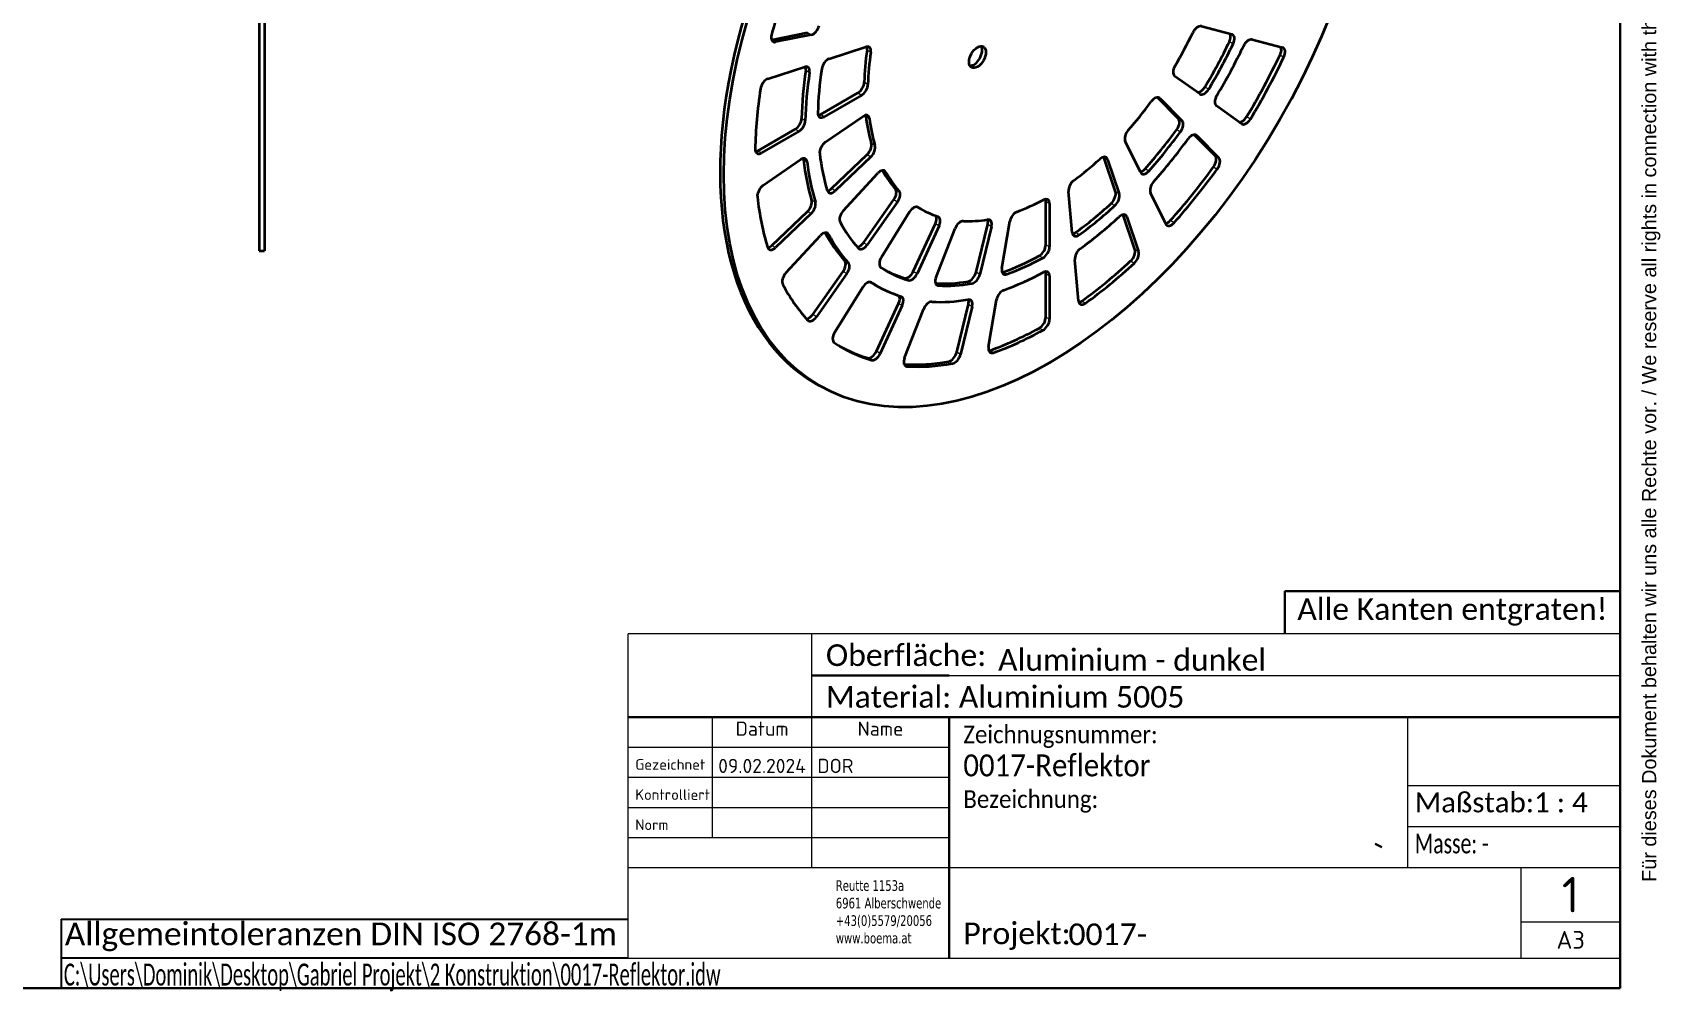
# Model space of a CAD drawing. Header units: millimetres. Extents: x 40 to 1663, y 38 to 1172.
# Drawn here: x 744 to 1663, y 38 to 579 of the extents above; entities that cross this region are included whole.
import ezdxf
from ezdxf.enums import TextEntityAlignment as Align

# ---------------------------------------------------------------- set-up
doc = ezdxf.new("R2010")
doc.units = ezdxf.units.MM
doc.header["$LTSCALE"] = 4
for name, color, linetype, lineweight in [('AM_0', 7, 'Continuous', 35), ('AM_6', 7, 'Continuous', 35), ('Schriftkopf', 7, 'Continuous', 9)]:
    doc.layers.add(name, color=color, linetype=linetype, lineweight=lineweight)
for name, color, linetype, lineweight, true_color in [('AM_TANG', 171, 'Continuous', 18, 0x8080ff), ('Skizziergeometrie(Böma)', 179, 'Continuous', 30, 0x262659), ('Symbole(Böma)', 179, 'Continuous', 15, 0x262659)]:
    doc.layers.add(name, color=color, linetype=linetype, lineweight=lineweight, true_color=true_color)
doc.styles.add('Böma', font='calibri.ttf')
doc.styles.add('Textstil10', font='isocpeur.ttf')
doc.styles.add('Textstil11', font='isocpeur.ttf')
doc.styles.add('Textstil8', font='isocpeur.ttf')
doc.styles.add('Textstil9', font='isocpeur.ttf')
doc.styles.add('Textstil97', font='calibri.ttf', dxfattribs={"width": 0.6})
doc.styles.add('WEC-3_5', font='arial.ttf')

# ---------------------------------------------------------------- blocks, each defined once
blk = doc.blocks.new('Ränder A3')
at = {"layer": 'Skizziergeometrie(Böma)'}
for p, q in [((410, 287), (410, 10)), ((375.42, 30.34), (376.34, 29.9)), ((410, 10), (10, 10))]:
    blk.add_line(p, q, dxfattribs=at)
at = {"layer": 'Symbole(Böma)', "color": 179, "true_color": 0x262659, "insert": (413.07, 25), "char_height": 2, "width": 146.4494, "attachment_point": 1, "rotation": 90, "style": 'Böma'}
blk.add_mtext('\\fArial|b0|i0;{\\H2.0000;Für dieses Dokument behalten wir uns alle Rechte vor. / We reserve all rights in connection with this document.}', dxfattribs=at)
blk = doc.blocks.new('Schriftfelder Böma Projekt')
at = {"layer": 'AM_0', "lineweight": 18}
for p, q in [((328.4, 127.9), (328.4, 106.65)), ((328.4, 118.25), (358.4, 118.25)), ((328.4, 112.45), (358.4, 112.45))]:
    blk.add_line(p, q, dxfattribs=at)
at = {"layer": 'AM_0', "lineweight": 25}
for p, q in [((138.4, 99.4), (218.4, 99.4)), ((138.4, 99.4), (138.4, 89.65)), ((218.4, 93.9), (138.4, 93.9)), ((138.4, 89.65), (218.4, 89.65))]:
    blk.add_line(p, q, dxfattribs=at)
at = {"layer": 'Schriftkopf', "lineweight": 9}
blk.add_line((358.4, 139.65), (218.4, 139.65), dxfattribs=at)
at = {"layer": 'Schriftkopf'}
for p, q in [((218.4, 93.9), (218.4, 139.65)), ((244.3, 127.9), (244.3, 139.65)), ((358.4, 89.65), (358.4, 139.65)), ((263.7, 133.77), (358.4, 133.77)), ((230.3, 110.9), (230.3, 127.9)), ((244.3, 106.65), (244.3, 127.9)), ((218.4, 123.65), (263.7, 123.65)), ((218.4, 119.4), (263.7, 119.4)), ((218.4, 115.15), (263.7, 115.15)), ((218.4, 110.9), (263.7, 110.9)), ((218.4, 106.65), (358.4, 106.65)), ((344.4, 93.9), (344.4, 106.65)), ((344.4, 99.02), (358.4, 99.02)), ((218.4, 93.9), (263.7, 93.9)), ((263.7, 93.9), (358.4, 93.9)), ((218.4, 89.65), (358.4, 89.65))]:
    blk.add_line(p, q, dxfattribs=at)
at = {"layer": 'Skizziergeometrie(Böma)'}
for p, q in [((311.05, 145.65), (311.05, 139.65)), ((311.05, 145.65), (358.4, 145.65)), ((358.4, 139.65), (358.4, 145.67)), ((263.7, 133.77), (244.3, 133.77)), ((218.4, 127.9), (358.4, 127.9)), ((263.7, 93.9), (263.7, 127.9))]:
    blk.add_line(p, q, dxfattribs=at)
at = {"layer": 'AM_6', "color": 7, "insert": (138.9, 98.9), "char_height": 3.2, "attachment_point": 1, "style": 'WEC-3_5'}
blk.add_mtext('\\fCalibri|b0|i0;{\\H3.2000;Allgemeintoleranzen DIN ISO 2768-1m}', dxfattribs=at)
at = {"layer": 'Schriftkopf', "style": 'Textstil11'}
for s, p in [('Datum', (237.3, 124.65)), ('Name', (254, 124.65))]:
    blk.add_text(s, height=2, dxfattribs=at).set_placement(p, align=Align.BOTTOM_CENTER)
at = {"layer": 'Schriftkopf', "style": 'Textstil10'}
for s, p in [('Gezeichnet', (219.4, 120)), ('Kontrolliert', (219.4, 115.75)), ('Norm', (219.4, 111.5))]:
    blk.add_text(s, height=1.5, dxfattribs=at).set_placement(p, align=Align.BOTTOM_LEFT)
at = {"layer": 'Schriftkopf'}
for tag, p, height, style in [('ERSTELLUNGSDATUM_001', (231.1, 120), 2, 'Textstil11'), ('AUTOR_001', (245.1, 120), 2, 'Textstil11'), ('Blattnummer_001', (350.15, 100.34), 5, 'Textstil8'), ('Blattgröße_001', (349.4, 95.21), 2.5, 'Textstil9')]:
    blk.add_attdef(tag, p, '', height=height, dxfattribs=dict(at, style=style))
at = {"layer": 'Schriftkopf', "style": 'Textstil11'}
for tag, p in [('KONTROLLDATUM', (231.3, 115.75)), ('KONTROLLIERT_VON', (245.3, 115.75)), ('GENEHM.DAT._KONSTR.', (231.3, 111.5)), ('KONSTR._GEN._VON', (245.3, 111.5))]:
    blk.add_attdef(tag, text='', height=2, dxfattribs=at).set_placement(p, align=Align.BOTTOM_LEFT)
at = {"layer": 'Symbole(Böma)', "color": 179, "true_color": 0x262659, "attachment_point": 1, "style": 'Böma'}
for s, insert, char_height in [('Alle Kanten entgraten!', (312.83, 144.65), 3.05), ('\\fCalibri|b0|i0;Oberfläche: ', (246.3, 138.15), 3.05), ('Material: Aluminium 5005', (246.3, 132.27), 3.05), ('\\fCalibri|b0|i0;{\\H2.8000;Maßstab:1 : 4}', (329.4, 117.25), 2.8), ('Projekt:', (265.7, 98.9), 3.05)]:
    blk.add_mtext(s, dxfattribs=dict(at, insert=insert, char_height=char_height))
for s, insert, char_height, line_spacing_factor in [('{\\H0.81967x;\\W0.9;Zeichnugsnummer:\\P\\H1.24x;0017-Reflektor\\H1.12903x;\\P\\H0.71429x;Bezeichnung:\\H1.24x;\\P}', (265.7, 126.7), 3.05, 0.978242), ('\\fTahoma|b0|i0;\\W0.80;{\\H1.5000;Reutte 1153a\\P}\\fTahoma|b0|i0;\\W0.80;{\\H1.5000;6961 Alberschwende\\P}\\fTahoma|b0|i0;\\W0.80;{\\H1.5000;+43(0)5579/20056\\P}\\fTahoma|b0|i0;\\W0.80;{\\H1.5000;www.boema.at}', (247.7, 104.87), 1.5, 0.987884)]:
    blk.add_mtext(s, dxfattribs=dict(at, insert=insert, char_height=char_height, line_spacing_factor=line_spacing_factor))
at = {"layer": 'Symbole(Böma)', "color": 179, "true_color": 0x262659, "insert": (329.4, 111.46), "char_height": 2.8, "width": 41.4313, "attachment_point": 1, "style": 'Böma'}
blk.add_mtext('\\fCalibri|b0|i0;\\W0.70;{\\H2.8000;Masse: -}', dxfattribs=at)
at = {"layer": 'Symbole(Böma)', "color": 179, "true_color": 0x262659, "style": 'Böma'}
for tag, p in [('DARSTELLUNG_001', (270.6, 134.43)), ('PROJEKT_001', (280.53, 95.72))]:
    blk.add_attdef(tag, p, '', height=3.05, dxfattribs=at)
blk.add_attdef('Kunde', text='', height=3.05, dxfattribs=at).set_placement((308.7, 98.8), align=Align.TOP_LEFT)
at = {"layer": 'Symbole(Böma)', "color": 179, "true_color": 0x262659, "style": 'Textstil97', "width": 0.6}
blk.add_attdef('DATEINAME_UND_PFAD_001', (138.76, 90.01), '', height=3.1, dxfattribs=at)

msp = doc.modelspace()

# ---------------------------------------------------------------- linework, layer by layer
at = {"layer": 'AM_0'}
for p, q in [((871.6153, 976.1108), (871.6153, 456.1108)), ((874.6153, 976.1108), (874.6153, 456.1108)), ((1161.0747, 575.1694), (1181.2552, 579.2492)), ((1403.5957, 582.7729), (1420.7655, 578.2814)), ((1183.3765, 578.0244), (1163.196, 573.9446)), ((1193.4839, 564.4941), (1214.2265, 571.2853)), ((1432.2107, 575.2875), (1449.3772, 570.7969)), ((1158.9183, 553.1771), (1179.657, 559.9671)), ((1402.6145, 544.6118), (1388.4724, 554.7196)), ((1188.4827, 532.9755), (1209.7058, 545.2286)), ((1211.8271, 544.0039), (1190.604, 531.7508)), ((1390.4968, 530.7536), (1378.7293, 542.6618)), ((1380.1435, 542.1526), (1392.6181, 529.5288)), ((1426.1808, 527.7681), (1412.0414, 537.874)), ((1153.1167, 512.5569), (1174.3357, 524.8077)), ((1191.2523, 517.3136), (1212.3672, 531.9749)), ((1176.457, 523.583), (1155.238, 511.3322)), ((1369.1494, 500.4006), (1360.5896, 517.8832)), ((1411.2844, 509.7173), (1399.5193, 521.6232)), ((1400.9336, 521.1139), (1413.4058, 508.4926)), ((1156.0665, 492.8819), (1177.1773, 507.5404)), ((1194.7098, 491.1722), (1214.8941, 510.3985)), ((1217.0154, 509.1737), (1196.8311, 489.9475)), ((1355.0291, 489.4089), (1348.4708, 508.9293)), ((1350.5921, 507.7045), (1357.1504, 488.1841)), ((1201.4115, 478.7367), (1220.8317, 499.833)), ((1330.6613, 466.4487), (1328.5216, 489.5948)), ((1383.4135, 471.2677), (1374.8553, 488.7469)), ((1161.0747, 459.1336), (1181.2552, 478.3562)), ((1212.7815, 460.6513), (1229.9513, 484.9687)), ((1232.0726, 483.744), (1214.9028, 459.4266)), ((1222.9669, 452.5396), (1238.7915, 478.0058)), ((1245.3341, 479.6334), (1243.3171, 480.798)), ((1315.7128, 459.5192), (1315.7128, 484.0254)), ((1317.8341, 482.8007), (1317.8341, 458.2944)), ((1183.3765, 477.1314), (1163.196, 457.9089)), ((1240.9288, 444.4005), (1253.4034, 471.4286)), ((1255.5248, 470.2039), (1243.0502, 443.1757)), ((1276.3966, 444.0103), (1282.9548, 471.1036)), ((1285.0762, 469.8788), (1278.5179, 442.7856)), ((1290.9175, 446.0794), (1295.4074, 472.6232)), ((1365.9578, 456.8801), (1359.4008, 476.3968)), ((1361.5221, 475.172), (1368.0791, 455.6554)), ((1169.0496, 443.5818), (1188.4661, 464.6741)), ((1253.8086, 441.2867), (1264.4886, 468.63)), ((871.6153, 456.1108), (874.6153, 456.1108)), ((1334.2268, 427.8782), (1332.0876, 451.0198)), ((1184.1698, 420.1289), (1201.3363, 444.4416)), ((1203.4576, 443.2169), (1186.2911, 418.9041)), ((1315.7128, 418.682), (1315.7128, 443.1836)), ((1317.8341, 441.9588), (1317.8341, 417.4573)), ((1196.5967, 410.1028), (1212.4183, 435.5641)), ((1220.3341, 436.3322), (1218.2128, 437.5569)), ((1220.1412, 399.3608), (1232.6134, 426.3838)), ((1234.7347, 425.159), (1222.2625, 398.136)), ((1236.0114, 395.7219), (1246.6894, 423.0599)), ((1265.4679, 398.8622), (1272.0249, 425.9503)), ((1274.1462, 424.7255), (1267.5892, 397.6375)), ((1283.4355, 401.8469), (1287.9246, 428.3856)), ((1185.7128, 381.2652), (1187.8341, 380.0405))]:
    msp.add_line(p, q, dxfattribs=at)
for centre, major_axis in [((1317.8341, 605.2071), (130, 225.1666)), ((1277.1755, 565.4029), (-3.375, -5.8457))]:
    msp.add_ellipse(centre, major_axis=major_axis, ratio=0.57735027, dxfattribs=at)
for centre, major_axis, start_param, end_param in [((1315.7128, 606.4319), (-130, -225.1666), 3.14159265, 6.28318531), ((1317.8341, 605.2071), (117.5, 203.516), 1.85060673, 2.02029438), ((1184.469, 582.5379), (2.5, 4.3301), 3.61283155, 5.15862527), ((1317.8341, 605.2071), (72.5, 125.5737), 4.68963878, 4.8361291), ((1401.5175, 578.2702), (2.5, 4.3301), 0.15707963, 1.69453645), ((1164.2886, 578.4581), (-2.5, -4.3301), 5.16188704, 6.75442421), ((1162.1673, 579.6828), (-2.5, -4.3301), 0.43814903, 0.4712389), ((1213.4785, 566.8634), (2.5, 4.3301), 5.31795731, 6.85541413), ((1211.3572, 568.0882), (-2.5, -4.3301), 2.17636466, 2.70344362), ((1275.0542, 566.6276), (-3.375, -5.8457), 0.31968726, 2.82190539), ((1315.7128, 606.4319), (92.5, 160.2147), 4.68408063, 4.84168726), ((1317.8341, 605.2071), (-92.5, -160.2147), 1.54248797, 1.70009461), ((1317.8341, 605.2071), (97.5, 168.875), 4.68130188, 4.84446601), ((1416.566, 575.0036), (2.5, 4.3301), 4.84168726, 5.91914258), ((1418.6873, 573.7788), (2.5, 4.3301), 4.84168726, 6.44026494), ((1430.1325, 570.7849), (2.5, 4.3301), 0.15707963, 1.70287335), ((1445.1777, 567.5191), (2.5, 4.3301), 4.84772777, 5.91914258), ((1447.299, 566.2943), (2.5, 4.3301), 4.84772777, 6.44026494), ((1178.909, 555.5452), (2.5, 4.3301), 5.30962041, 6.85541413), ((1192.7359, 560.0721), (-2.5, -4.3301), 3.71382148, 5.31239916), ((1315.7128, 606.4319), (72.5, 125.5737), 2.17636466, 2.32285498), ((1317.8341, 605.2071), (-72.5, -125.5737), 5.31795731, 5.46444763), ((1315.7128, 606.4319), (117.5, 203.516), 4.67804012, 4.84772777), ((1317.8341, 605.2071), (-117.5, -203.516), 1.53644746, 1.70613512), ((1158.1704, 548.7552), (-2.5, -4.3301), 3.71382148, 5.30635865), ((1315.7128, 606.4319), (97.5, 168.875), 2.16802776, 2.33119189), ((1317.8341, 605.2071), (-97.5, -168.875), 5.30962041, 5.47278454), ((1176.7877, 556.7699), (-2.5, -4.3301), 2.16802776, 2.70344362), ((1317.8341, 605.2071), (92.5, 160.2147), 2.1708065, 2.32841314), ((1391.1086, 558.962), (-2.5, -4.3301), 4.68963878, 6.2270956), ((1317.8341, 605.2071), (117.5, 203.516), 2.16476599, 2.33445365), ((1209.7058, 549.3111), (-2.5, -4.3301), 0.78539816, 2.32285498), ((1211.8271, 548.0864), (2.5, 4.3301), 3.92699082, 5.46444763), ((1377.2832, 538.1016), (2.5, 4.3301), 6.12610567, 7.66356249), ((1403.1294, 550.0789), (-2.5, -4.3301), 0.25358991, 1.54248797), ((1405.2507, 548.8542), (-2.5, -4.3301), 6.2270956, 7.82567328), ((1414.6776, 542.1164), (-2.5, -4.3301), 4.68130188, 6.2270956), ((1190.604, 535.8333), (-2.5, -4.3301), 5.47000579, 7.06858347), ((1188.4827, 537.058), (-2.5, -4.3301), 0.43814903, 0.78539816), ((1212.7236, 528.119), (2.5, 4.3301), 5.63211658, 7.1695734), ((1317.8341, 605.2071), (72.5, 125.5737), 4.37547952, 4.52196984), ((1174.3357, 528.8902), (-2.5, -4.3301), 0.78539816, 2.33119189), ((1176.457, 527.6655), (2.5, 4.3301), 3.92699082, 5.47278454), ((1210.6023, 529.3438), (-2.5, -4.3301), 2.49052393, 2.70344362), ((1315.7128, 606.4319), (72.5, 125.5737), 2.49052393, 2.63701425), ((1317.8341, 605.2071), (-72.5, -125.5737), 5.63211658, 5.7786069), ((1363.8248, 521.3977), (-2.5, -4.3301), 4.37547952, 5.91293634), ((1315.7128, 606.4319), (92.5, 160.2147), 4.36992136, 4.527528), ((1387.6365, 526.7025), (2.5, 4.3301), 4.527528, 6.12610567), ((1389.7578, 525.4778), (2.5, 4.3301), 4.527528, 6.12610567), ((1426.6956, 533.2353), (-2.5, -4.3301), 0.25358991, 1.53644746), ((1428.817, 532.0105), (-2.5, -4.3301), 6.2270956, 7.81963277), ((1191.6087, 513.4577), (-2.5, -4.3301), 4.02798074, 5.62655842), ((1213.8016, 513.6504), (-2.5, -4.3301), 1.09955743, 2.63701425), ((1215.9229, 512.4256), (2.5, 4.3301), 4.24115008, 5.7786069), ((1317.8341, 605.2071), (-92.5, -160.2147), 1.22832871, 1.38593534), ((1317.8341, 605.2071), (97.5, 168.875), 4.36714261, 4.53030674), ((1398.0732, 517.0629), (2.5, 4.3301), 6.12610567, 7.6718994), ((1155.238, 515.4147), (-2.5, -4.3301), 5.4760463, 7.06858347), ((1153.1167, 516.6394), (-2.5, -4.3301), 0.43814903, 0.78539816), ((1177.5338, 503.6845), (2.5, 4.3301), 5.62377967, 7.1695734), ((1175.4125, 504.9093), (-2.5, -4.3301), 2.48218702, 2.70344362), ((1315.7128, 606.4319), (97.5, 168.875), 2.48218702, 2.64535115), ((1317.8341, 605.2071), (-97.5, -168.875), 5.62377967, 5.7869438), ((1317.8341, 605.2071), (92.5, 160.2147), 2.48496577, 2.6425724), ((1317.8341, 605.2071), (72.5, 125.5737), 4.06132025, 4.20781057), ((1347.2296, 504.5016), (2.5, 4.3301), 5.81194641, 7.34940323), ((1345.1083, 505.7264), (-2.5, -4.3301), 2.67035376, 2.70344362), ((1408.4241, 505.6663), (2.5, 4.3301), 4.5335685, 6.12610567), ((1410.5454, 504.4416), (2.5, 4.3301), 4.5335685, 6.12610567), ((1222.2577, 496.9206), (2.5, 4.3301), 5.94627584, 7.48373266), ((1315.7128, 606.4319), (-72.5, -125.5737), 5.94994949, 6.09276617), ((1317.8341, 605.2071), (-72.5, -125.5737), 5.94627584, 6.09276617), ((1370.2633, 505.1398), (-2.5, -4.3301), 0.43495779, 1.22832871), ((1372.3846, 503.9151), (-2.5, -4.3301), 5.91293634, 7.51151401), ((1315.7128, 606.4319), (117.5, 203.516), 4.36388085, 4.5335685), ((1317.8341, 605.2071), (-117.5, -203.516), 1.2222882, 1.39197585), ((1156.4229, 489.026), (-2.5, -4.3301), 4.02798074, 5.62051791), ((1195.7386, 493.1994), (-2.5, -4.3301), 5.78416506, 7.38274274), ((1193.6173, 494.4241), (-2.5, -4.3301), 0.43814903, 1.09955743), ((1227.8732, 487.0717), (2.5, 4.3301), 4.55530935, 6.09276617), ((1229.9945, 485.847), (2.5, 4.3301), 4.55530935, 6.09276617), ((1332.0391, 492.0372), (-2.5, -4.3301), 4.06132025, 5.59877707), ((1351.6666, 486.206), (-2.5, -4.3301), 1.07177608, 2.67035376), ((1353.7879, 484.9812), (2.5, 4.3301), 4.21336873, 5.81194641), ((1378.0905, 492.2614), (-2.5, -4.3301), 4.36714261, 5.91293634), ((1317.8341, 605.2071), (117.5, 203.516), 2.47892526, 2.64861291), ((1180.1626, 481.6081), (-2.5, -4.3301), 1.09955743, 2.64535115), ((1182.2839, 480.3833), (2.5, 4.3301), 4.24115008, 5.7869438), ((1202.8374, 475.8243), (-2.5, -4.3301), 4.34214001, 5.94071769), ((1241.1474, 476.3219), (2.5, 4.3301), 6.26043511, 7.79789193), ((1317.8341, 605.2071), (-72.5, -125.5737), 6.26043511, 6.40692543), ((1298.863, 473.7546), (-2.5, -4.3301), 3.74716099, 5.2846178), ((1317.8341, 605.2071), (72.5, 125.5737), 3.74716099, 3.89365131), ((1314.2986, 480.7594), (2.5, 4.3301), 5.49778714, 7.03524396), ((1312.1773, 481.9842), (-2.5, -4.3301), 2.35619449, 2.70344362), ((1315.7128, 606.4319), (92.5, 160.2147), 4.05576209, 4.21336873), ((1317.8341, 605.2071), (-92.5, -160.2147), 0.91416944, 1.07177608), ((1317.8341, 605.2071), (-92.5, -160.2147), 5.94071769, 6.09832432), ((1250.5431, 472.1769), (2.5, 4.3301), 4.86946861, 5.95146702), ((1252.6644, 470.9521), (2.5, 4.3301), 4.86946861, 6.40692543), ((1267.5438, 468.3395), (2.5, 4.3301), 0.29140907, 1.82886589), ((1317.8341, 605.2071), (-72.5, -125.5737), 0.29140907, 0.43789939), ((1279.5923, 470.4238), (-2.5, -4.3301), 2.04203522, 2.70344366), ((1281.7137, 469.1991), (2.5, 4.3301), 5.18362788, 6.7210847), ((1317.8341, 605.2071), (97.5, 168.875), 4.05298335, 4.21614748), ((1358.1596, 471.9691), (2.5, 4.3301), 5.81194641, 7.35774013), ((1356.0383, 473.1939), (-2.5, -4.3301), 2.67035376, 2.70344362), ((1384.5274, 476.0069), (-2.5, -4.3301), 0.43495779, 1.2222882), ((1386.6487, 474.7821), (-2.5, -4.3301), 5.91293634, 7.50547351), ((1189.8921, 461.7617), (2.5, 4.3301), 5.93793894, 7.48373266), ((1315.7128, 606.4319), (-97.5, -168.875), 5.9404325, 6.10110307), ((1317.8341, 605.2071), (-97.5, -168.875), 5.93793894, 6.10110307), ((1210.7034, 462.7543), (-2.5, -4.3301), 0.38338025, 1.41371669), ((1312.1773, 457.4779), (-2.5, -4.3301), 0.75761681, 2.35619449), ((1334.1788, 468.8912), (-2.5, -4.3301), 5.59877707, 7.19735475), ((1332.0575, 470.1159), (-2.5, -4.3301), 0.43814903, 0.91416944), ((1162.1035, 461.1608), (-2.5, -4.3301), 5.79020557, 7.38274274), ((1159.9822, 462.3855), (-2.5, -4.3301), 0.43814903, 1.09955743), ((1199.2582, 446.5446), (2.5, 4.3301), 4.55530935, 6.10110307), ((1212.8247, 461.5296), (-2.5, -4.3301), 6.09832432, 7.696902), ((1225.3228, 450.8557), (-2.5, -4.3301), 4.65629927, 6.25487695), ((1315.7128, 606.4319), (92.5, 160.2147), 3.74160283, 3.89920947), ((1317.8341, 605.2071), (-92.5, -160.2147), 0.60001018, 0.75761681), ((1314.2986, 456.2532), (2.5, 4.3301), 3.89920947, 5.49778714), ((1335.6051, 453.4622), (-2.5, -4.3301), 4.05298335, 5.59877707), ((1315.7128, 606.4319), (117.5, 203.516), 4.04972159, 4.21940924), ((1362.5953, 453.6772), (-2.5, -4.3301), 1.07781659, 2.67035376), ((1364.7166, 452.4525), (2.5, 4.3301), 4.21940924, 5.81194641), ((1170.4755, 440.6694), (-2.5, -4.3301), 4.34214001, 5.93467718), ((1201.3795, 445.3198), (2.5, 4.3301), 4.55530935, 6.10110307), ((1317.8341, 605.2071), (-92.5, -160.2147), 6.25487695, 6.41248359), ((1315.7128, 606.4319), (-92.5, -160.2147), 0.01146685, 0.12929828), ((1238.0685, 445.1487), (-2.5, -4.3301), 0.12929828, 1.72787596), ((1240.1899, 443.9239), (-2.5, -4.3301), 0.12929828, 1.72787596), ((1256.8638, 440.9962), (-2.5, -4.3301), 4.97045854, 6.56903622), ((1273.0341, 443.3306), (-2.5, -4.3301), 0.44345755, 2.04203522), ((1275.1554, 442.1058), (2.5, 4.3301), 3.5850502, 5.18362788), ((1294.373, 447.2108), (-2.5, -4.3301), 5.2846178, 6.88319548), ((1292.2517, 448.4355), (-2.5, -4.3301), 0.43814903, 0.60001018), ((1317.8341, 605.2071), (97.5, 168.875), 3.73882408, 3.90198821), ((1314.2986, 439.9176), (2.5, 4.3301), 5.49778714, 7.04358087), ((1312.1773, 441.1423), (-2.5, -4.3301), 2.35619449, 2.70344362), ((1317.8341, 605.2071), (-117.5, -203.516), 0.90812893, 1.07781659), ((1317.8341, 605.2071), (-117.5, -203.516), 5.93467718, 6.10436483), ((1214.7743, 433.8802), (2.5, 4.3301), 6.25209821, 7.79789193), ((1315.7128, 606.4319), (-97.5, -168.875), 6.2686114, 6.28318531), ((1317.8341, 605.2071), (-97.5, -168.875), 6.25209821, 6.41526233), ((1315.7128, 606.4319), (-92.5, -160.2147), 0.29029978, 0.44345755), ((1317.8341, 605.2071), (-92.5, -160.2147), 0.28585091, 0.44345755), ((1291.3801, 429.517), (-2.5, -4.3301), 3.73882408, 5.2846178), ((1229.7531, 427.132), (2.5, 4.3301), 4.86946861, 5.94216149), ((1231.8744, 425.9072), (2.5, 4.3301), 4.86946861, 6.41526233), ((1249.7446, 422.7695), (2.5, 4.3301), 0.28307216, 1.82886589), ((1317.8341, 605.2071), (-97.5, -168.875), 0.28307216, 0.44623629), ((1270.7837, 424.0457), (2.5, 4.3301), 5.18362788, 6.7294216), ((1268.6624, 425.2705), (-2.5, -4.3301), 2.04203522, 2.70344362), ((1337.7443, 430.3206), (-2.5, -4.3301), 5.59877707, 7.19131424), ((1335.623, 431.5454), (-2.5, -4.3301), 0.43814903, 0.90812893), ((1182.0917, 422.2319), (-2.5, -4.3301), 0.37961966, 1.41371669), ((1184.213, 421.0071), (-2.5, -4.3301), 6.10436483, 7.696902), ((1312.1773, 416.6408), (-2.5, -4.3301), 0.76365732, 2.35619449), ((1314.2986, 415.416), (2.5, 4.3301), 3.90524997, 5.49778714), ((1198.9526, 408.4189), (-2.5, -4.3301), 4.65629927, 6.24883644), ((1315.7128, 606.4319), (117.5, 203.516), 3.73556232, 3.90524997), ((1317.8341, 605.2071), (-117.5, -203.516), 0.59396967, 0.76365732), ((1317.8341, 605.2071), (-117.5, -203.516), 6.24883644, 6.4185241), ((1315.7128, 606.4319), (-117.5, -203.516), 0.00902702, 0.13533879), ((1217.2809, 400.109), (-2.5, -4.3301), 0.13533879, 1.72787596), ((1219.4022, 398.8842), (-2.5, -4.3301), 0.13533879, 1.72787596), ((1239.0667, 395.4314), (-2.5, -4.3301), 4.97045854, 6.56299571), ((1262.1054, 398.1824), (-2.5, -4.3301), 0.44949805, 2.04203522), ((1264.2267, 396.9577), (2.5, 4.3301), 3.59109071, 5.18362788), ((1286.8911, 402.9782), (-2.5, -4.3301), 5.2846178, 6.87715497), ((1284.7697, 404.203), (-2.5, -4.3301), 0.43814903, 0.59396967), ((1315.7128, 606.4319), (-117.5, -203.516), 0.28346799, 0.44949805), ((1317.8341, 605.2071), (-117.5, -203.516), 0.2798104, 0.44949805)]:
    msp.add_ellipse(centre, major_axis=major_axis, ratio=0.57735027, start_param=start_param, end_param=end_param, dxfattribs=at)
at = {"layer": 'AM_TANG'}
for p, q in [((1181.2552, 579.2492), (1183.3765, 578.0244)), ((1163.196, 573.9446), (1161.0747, 575.1694)), ((1419.3675, 574.1306), (1421.4888, 572.9058)), ((1214.8357, 569.3663), (1216.9571, 568.1415)), ((1447.9922, 566.6731), (1450.1135, 565.4484)), ((1180.2609, 558.0115), (1182.3822, 556.7867)), ((1209.7058, 545.2286), (1211.8271, 544.0039)), ((1215.3606, 549.9904), (1213.2393, 551.2151)), ((1379.3614, 542.6042), (1380.1435, 542.1526)), ((1407.6789, 547.2888), (1405.5576, 548.5135)), ((1190.604, 531.7508), (1188.4827, 532.9755)), ((1174.3357, 524.8077), (1176.457, 523.583)), ((1179.9914, 529.604), (1177.8701, 530.8287)), ((1214.106, 531.9134), (1216.2273, 530.6886)), ((1389.6344, 524.4878), (1391.7557, 523.2631)), ((1392.6181, 529.5288), (1390.4968, 530.7536)), ((1431.2296, 530.4193), (1429.1083, 531.644)), ((1219.3199, 515.5183), (1217.1986, 516.7431)), ((1400.1514, 521.5655), (1400.9336, 521.1139)), ((1155.238, 511.3322), (1153.1167, 512.5569)), ((1178.92, 507.4474), (1181.0413, 506.2226)), ((1214.8941, 510.3985), (1217.0154, 509.1737)), ((1348.4708, 508.9293), (1350.5921, 507.7045)), ((1413.4058, 508.4926), (1411.2844, 509.7173)), ((1223.7907, 501.4844), (1225.4436, 500.5301)), ((1373.8999, 501.1014), (1371.7786, 502.3261)), ((1410.4396, 503.4758), (1412.5609, 502.251)), ((1196.8311, 489.9475), (1194.7098, 491.1722)), ((1232.9225, 489.8256), (1230.8012, 491.0504)), ((1357.1504, 488.1841), (1355.0291, 489.4089)), ((1181.2552, 478.3562), (1183.3765, 477.1314)), ((1185.6727, 483.5039), (1183.5514, 484.7287)), ((1229.9513, 484.9687), (1232.0726, 483.744)), ((1243.5899, 480.6838), (1243.7037, 480.6181)), ((1315.7128, 484.0254), (1317.8341, 482.8007)), ((1352.6653, 482.8664), (1354.7866, 481.6416)), ((1253.4034, 471.4286), (1255.5248, 470.2039)), ((1282.9548, 471.1036), (1285.0762, 469.8788)), ((1359.4008, 476.3968), (1361.5221, 475.172)), ((1388.1446, 471.9468), (1386.0233, 473.1715)), ((1191.3985, 466.3248), (1193.0906, 465.3478)), ((1214.9028, 459.4266), (1212.7815, 460.6513)), ((1317.8341, 458.2944), (1315.7128, 459.5192)), ((1334.6328, 465.1046), (1332.5115, 466.3293)), ((1163.196, 457.9089), (1161.0747, 459.1336)), ((1204.2909, 449.317), (1202.1695, 450.5418)), ((1312.0791, 453.3403), (1314.2004, 452.1156)), ((1363.6145, 450.3564), (1365.7358, 449.1317)), ((1368.0791, 455.6554), (1365.9578, 456.8801)), ((1201.3363, 444.4416), (1203.4576, 443.2169)), ((1243.0502, 443.1757), (1240.9288, 444.4005)), ((1278.5179, 442.7856), (1276.3966, 444.0103)), ((1293.7213, 442.822), (1291.6, 444.0468)), ((1315.7128, 443.1836), (1317.8341, 441.9588)), ((1217.1953, 438.2531), (1217.3508, 438.1634)), ((1235.9118, 440.6686), (1238.0331, 439.4438)), ((1255.1702, 436.4348), (1253.7603, 437.2488)), ((1271.8485, 438.8), (1273.9699, 437.5752)), ((1232.6134, 426.3838), (1234.7347, 425.159)), ((1272.0249, 425.9503), (1274.1462, 424.7255)), ((1338.1772, 426.5188), (1336.0558, 427.7435)), ((1186.2911, 418.9041), (1184.1698, 420.1289)), ((1317.8341, 417.4573), (1315.7128, 418.682)), ((1312.1004, 412.5149), (1314.2218, 411.2901)), ((1215.1411, 395.6237), (1217.2624, 394.399)), ((1222.2625, 398.136), (1220.1412, 399.3608)), ((1267.5892, 397.6375), (1265.4679, 398.8622)), ((1286.2184, 398.582), (1284.0971, 399.8067)), ((1237.3544, 390.8711), (1235.9735, 391.6683)), ((1260.94, 393.6553), (1263.0613, 392.4305))]:
    msp.add_line(p, q, dxfattribs=at)

# ---------------------------------------------------------------- block references
at = {"xscale": 4, "yscale": 4, "zscale": 4}
msp.add_blockref('Ränder A3', (0, 0), dxfattribs=at)
msp.add_blockref('Schriftfelder Böma Projekt', (206.4, -318.6), dxfattribs=at).add_auto_attribs({'Blattnummer_001': '1', 'Blattgröße_001': 'A3', 'ERSTELLUNGSDATUM_001': '09.02.2024', 'AUTOR_001': 'DOR', 'PROJEKT_001': '0017-', 'DARSTELLUNG_001': 'Aluminium - dunkel', 'DATEINAME_UND_PFAD_001': 'C:\\Users\\Dominik\\Desktop\\Gabriel Projekt\\2 Konstruktion\\0017-Reflektor.idw'})

doc.saveas('drawing.dxf')
